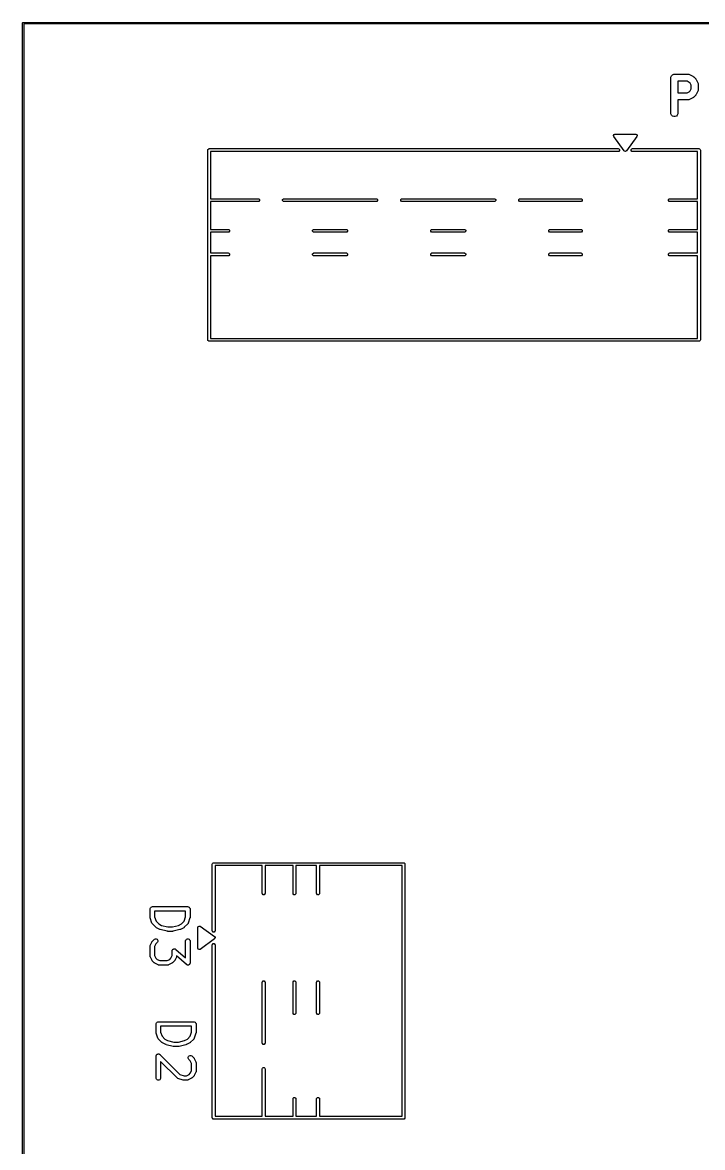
# Model space of a CAD drawing. Extents: x 4.07 to 10.8, y -5 to -0.8.
# Drawn here: x 5.799 to 6.933, y -2.675 to -0.799 of the extents above; entities that cross this region are included whole.
import ezdxf

# ---------------------------------------------------------------- set-up
doc = ezdxf.new("R2010")
doc.units = 0
doc.header["$MEASUREMENT"] = 0
doc.layers.add('BLACK', color=7, linetype='CONTINUOUS')

msp = doc.modelspace()

# ---------------------------------------------------------------- linework, layer by layer
at = {"layer": 'BLACK', "linetype": 'CONTINUOUS'}
for p, q in [((5.799, -0.8), (5.7991, -0.7996)), ((5.799, -5), (5.799, -0.8)), ((5.7991, -0.7996), (5.7996, -0.7991)), ((5.7996, -0.7991), (5.8, -0.799)), ((5.8, -0.799), (10.8, -0.799)), ((5.801, -0.801), (5.801, -4.999)), ((10.799, -0.801), (5.801, -0.801)), ((6.8799, -0.8911), (6.88, -0.89)), ((6.8799, -0.9502), (6.8799, -0.8911)), ((6.88, -0.89), (6.8809, -0.8878)), ((6.8809, -0.8878), (6.8826, -0.8862)), ((6.8826, -0.8862), (6.8847, -0.8853)), ((6.8847, -0.8853), (6.8858, -0.8852)), ((6.8858, -0.8852), (6.9083, -0.8852)), ((6.9069, -0.897), (6.8917, -0.897)), ((6.8917, -0.897), (6.8917, -0.9161)), ((6.9105, -0.8988), (6.9069, -0.897)), ((6.9083, -0.8852), (6.9095, -0.8853)), ((6.9095, -0.8853), (6.9097, -0.8854)), ((6.9097, -0.8854), (6.9099, -0.8854)), ((6.9099, -0.8854), (6.911, -0.8858)), ((6.9119, -0.9002), (6.9105, -0.8988)), ((6.911, -0.8858), (6.9166, -0.8886)), ((6.9137, -0.9037), (6.9119, -0.9002)), ((6.9166, -0.8886), (6.9171, -0.8889)), ((6.9171, -0.8889), (6.9172, -0.889)), ((6.9172, -0.889), (6.9174, -0.8891)), ((6.9174, -0.8891), (6.9176, -0.8893)), ((6.9176, -0.8893), (6.9177, -0.8894)), ((6.9177, -0.8894), (6.9181, -0.8897)), ((6.9181, -0.8897), (6.9209, -0.8926)), ((6.9209, -0.8926), (6.9213, -0.893)), ((6.9213, -0.893), (6.9214, -0.8931)), ((6.9214, -0.8931), (6.9215, -0.8933)), ((6.9215, -0.8933), (6.9217, -0.8934)), ((6.9217, -0.8934), (6.9217, -0.8936)), ((6.9217, -0.8936), (6.922, -0.8941)), ((6.922, -0.8941), (6.9249, -0.8997)), ((6.9249, -0.8997), (6.9253, -0.9008)), ((6.8917, -0.9161), (6.9069, -0.9161)), ((6.9069, -0.9161), (6.9105, -0.9144)), ((6.9105, -0.9144), (6.9119, -0.9129)), ((6.9119, -0.9129), (6.9137, -0.9094)), ((6.9137, -0.9094), (6.9137, -0.9037)), ((6.922, -0.9191), (6.9217, -0.9195)), ((6.9249, -0.9134), (6.922, -0.9191)), ((6.9253, -0.9123), (6.9249, -0.9134)), ((6.9253, -0.9008), (6.9253, -0.901)), ((6.9253, -0.901), (6.9254, -0.9012)), ((6.9254, -0.9119), (6.9253, -0.9121)), ((6.9253, -0.9121), (6.9253, -0.9123)), ((6.9254, -0.9012), (6.9255, -0.9024)), ((6.9255, -0.9108), (6.9254, -0.9119)), ((6.9255, -0.9024), (6.9255, -0.9108)), ((6.9083, -0.9279), (6.8917, -0.9279)), ((6.8917, -0.9279), (6.8917, -0.9502)), ((6.9095, -0.9278), (6.9083, -0.9279)), ((6.9097, -0.9277), (6.9095, -0.9278)), ((6.9099, -0.9277), (6.9097, -0.9277)), ((6.911, -0.9273), (6.9099, -0.9277)), ((6.9166, -0.9245), (6.911, -0.9273)), ((6.9171, -0.9242), (6.9166, -0.9245)), ((6.9172, -0.9241), (6.9171, -0.9242)), ((6.9174, -0.924), (6.9172, -0.9241)), ((6.9176, -0.9239), (6.9174, -0.924)), ((6.9177, -0.9238), (6.9176, -0.9239)), ((6.9181, -0.9234), (6.9177, -0.9238)), ((6.9209, -0.9206), (6.9181, -0.9234)), ((6.9213, -0.9201), (6.9209, -0.9206)), ((6.9214, -0.92), (6.9213, -0.9201)), ((6.9215, -0.9199), (6.9214, -0.92)), ((6.9217, -0.9197), (6.9215, -0.9199)), ((6.9217, -0.9195), (6.9217, -0.9197)), ((6.88, -0.9513), (6.8799, -0.9502)), ((6.8809, -0.9534), (6.88, -0.9513)), ((6.8826, -0.9551), (6.8809, -0.9534)), ((6.8847, -0.956), (6.8826, -0.9551)), ((6.887, -0.956), (6.8847, -0.956)), ((6.8891, -0.9551), (6.887, -0.956)), ((6.8907, -0.9534), (6.8891, -0.9551)), ((6.8916, -0.9513), (6.8907, -0.9534)), ((6.8917, -0.9502), (6.8916, -0.9513)), ((6.7843, -0.9873), (6.7853, -0.9857)), ((6.7848, -0.989), (6.7843, -0.9873)), ((6.8021, -1.0131), (6.7848, -0.989)), ((6.7853, -0.9857), (6.7867, -0.9853)), ((6.7867, -0.9853), (6.8213, -0.9853)), ((6.8232, -0.989), (6.8059, -1.0131)), ((6.8213, -0.9853), (6.823, -0.986)), ((6.823, -0.986), (6.8237, -0.9877)), ((6.8237, -0.9877), (6.8232, -0.989)), ((6.1079, -1.0117), (6.1081, -1.0108)), ((6.1079, -1.3282), (6.1079, -1.0117)), ((6.1081, -1.0108), (6.1094, -1.0095)), ((6.1094, -1.0095), (6.1103, -1.0093)), ((6.1103, -1.0093), (6.7922, -1.0093)), ((6.7922, -1.0093), (6.7931, -1.0095)), ((6.7931, -1.0095), (6.7944, -1.0108)), ((6.7944, -1.0126), (6.7931, -1.0139)), ((6.7944, -1.0108), (6.7944, -1.0126)), ((6.8136, -1.0108), (6.8149, -1.0095)), ((6.8136, -1.0126), (6.8136, -1.0108)), ((6.8149, -1.0139), (6.8136, -1.0126)), ((6.8149, -1.0095), (6.8158, -1.0093)), ((6.8158, -1.0093), (6.9268, -1.0093)), ((6.9268, -1.0093), (6.9277, -1.0095)), ((6.9277, -1.0095), (6.929, -1.0108)), ((6.929, -1.0108), (6.9292, -1.0117)), ((6.9292, -1.0117), (6.9292, -1.3282)), ((6.7922, -1.014), (6.1127, -1.014)), ((6.1127, -1.014), (6.1127, -1.0928)), ((6.7931, -1.0139), (6.7922, -1.014)), ((6.8026, -1.0136), (6.8021, -1.0131)), ((6.8044, -1.014), (6.8026, -1.0136)), ((6.8059, -1.0131), (6.8044, -1.014)), ((6.8158, -1.014), (6.8149, -1.0139)), ((6.9245, -1.014), (6.8158, -1.014)), ((6.9245, -1.0928), (6.9245, -1.014)), ((6.1127, -1.0928), (6.1921, -1.0928)), ((6.1921, -1.0975), (6.1127, -1.0975)), ((6.1127, -1.0975), (6.1127, -1.144)), ((6.1921, -1.0928), (6.193, -1.093)), ((6.193, -1.0973), (6.1921, -1.0975)), ((6.193, -1.093), (6.1943, -1.0942)), ((6.1943, -1.096), (6.193, -1.0973)), ((6.1943, -1.0942), (6.1943, -1.096)), ((6.2326, -1.0942), (6.2339, -1.093)), ((6.2326, -1.096), (6.2326, -1.0942)), ((6.2339, -1.0973), (6.2326, -1.096)), ((6.2339, -1.093), (6.2348, -1.0928)), ((6.2348, -1.0975), (6.2339, -1.0973)), ((6.2348, -1.0928), (6.3889, -1.0928)), ((6.3889, -1.0975), (6.2348, -1.0975)), ((6.3889, -1.0928), (6.3898, -1.093)), ((6.3898, -1.0973), (6.3889, -1.0975)), ((6.3898, -1.093), (6.3911, -1.0942)), ((6.3911, -1.096), (6.3898, -1.0973)), ((6.3911, -1.0942), (6.3911, -1.096)), ((6.4295, -1.0942), (6.4308, -1.093)), ((6.4295, -1.096), (6.4295, -1.0942)), ((6.4308, -1.0973), (6.4295, -1.096)), ((6.4308, -1.093), (6.4317, -1.0928)), ((6.4317, -1.0975), (6.4308, -1.0973)), ((6.4317, -1.0928), (6.5858, -1.0928)), ((6.5858, -1.0975), (6.4317, -1.0975)), ((6.5858, -1.0928), (6.5867, -1.093)), ((6.5867, -1.0973), (6.5858, -1.0975)), ((6.5867, -1.093), (6.588, -1.0942)), ((6.588, -1.096), (6.5867, -1.0973)), ((6.588, -1.0942), (6.588, -1.096)), ((6.6263, -1.0942), (6.6276, -1.093)), ((6.6263, -1.096), (6.6263, -1.0942)), ((6.6276, -1.0973), (6.6263, -1.096)), ((6.6276, -1.093), (6.6285, -1.0928)), ((6.6285, -1.0975), (6.6276, -1.0973)), ((6.6285, -1.0928), (6.73, -1.0928)), ((6.73, -1.0975), (6.6285, -1.0975)), ((6.73, -1.0928), (6.7309, -1.093)), ((6.7309, -1.0973), (6.73, -1.0975)), ((6.7309, -1.093), (6.7322, -1.0942)), ((6.7322, -1.096), (6.7309, -1.0973)), ((6.7322, -1.0942), (6.7322, -1.096)), ((6.8758, -1.0942), (6.8771, -1.093)), ((6.8758, -1.096), (6.8758, -1.0942)), ((6.8771, -1.0973), (6.8758, -1.096)), ((6.8771, -1.093), (6.878, -1.0928)), ((6.878, -1.0975), (6.8771, -1.0973)), ((6.878, -1.0928), (6.9245, -1.0928)), ((6.9245, -1.0975), (6.878, -1.0975)), ((6.9245, -1.144), (6.9245, -1.0975)), ((6.1127, -1.144), (6.1421, -1.144)), ((6.1421, -1.144), (6.143, -1.1441)), ((6.143, -1.1441), (6.1443, -1.1454)), ((6.2826, -1.1454), (6.2839, -1.1441)), ((6.2839, -1.1441), (6.2848, -1.144)), ((6.2848, -1.144), (6.339, -1.144)), ((6.339, -1.144), (6.3399, -1.1441)), ((6.3399, -1.1441), (6.3411, -1.1454)), ((6.4795, -1.1454), (6.4807, -1.1441)), ((6.4807, -1.1441), (6.4816, -1.144)), ((6.4816, -1.144), (6.5358, -1.144)), ((6.5358, -1.144), (6.5367, -1.1441)), ((6.5367, -1.1441), (6.538, -1.1454)), ((6.6763, -1.1454), (6.6776, -1.1441)), ((6.6776, -1.1441), (6.6785, -1.144)), ((6.6785, -1.144), (6.73, -1.144)), ((6.73, -1.144), (6.7309, -1.1441)), ((6.7309, -1.1441), (6.7322, -1.1454)), ((6.8758, -1.1454), (6.8771, -1.1441)), ((6.8771, -1.1441), (6.878, -1.144)), ((6.878, -1.144), (6.9245, -1.144)), ((6.1421, -1.1487), (6.1127, -1.1487)), ((6.1127, -1.1487), (6.1127, -1.1833)), ((6.143, -1.1485), (6.1421, -1.1487)), ((6.1443, -1.1472), (6.143, -1.1485)), ((6.1443, -1.1454), (6.1443, -1.1472)), ((6.2826, -1.1472), (6.2826, -1.1454)), ((6.2839, -1.1485), (6.2826, -1.1472)), ((6.2848, -1.1487), (6.2839, -1.1485)), ((6.339, -1.1487), (6.2848, -1.1487)), ((6.3399, -1.1485), (6.339, -1.1487)), ((6.3411, -1.1472), (6.3399, -1.1485)), ((6.3411, -1.1454), (6.3411, -1.1472)), ((6.4795, -1.1472), (6.4795, -1.1454)), ((6.4807, -1.1485), (6.4795, -1.1472)), ((6.4816, -1.1487), (6.4807, -1.1485)), ((6.5358, -1.1487), (6.4816, -1.1487)), ((6.5367, -1.1485), (6.5358, -1.1487)), ((6.538, -1.1472), (6.5367, -1.1485)), ((6.538, -1.1454), (6.538, -1.1472)), ((6.6763, -1.1472), (6.6763, -1.1454)), ((6.6776, -1.1485), (6.6763, -1.1472)), ((6.6785, -1.1487), (6.6776, -1.1485)), ((6.73, -1.1487), (6.6785, -1.1487)), ((6.7309, -1.1485), (6.73, -1.1487)), ((6.7322, -1.1472), (6.7309, -1.1485)), ((6.7322, -1.1454), (6.7322, -1.1472)), ((6.8758, -1.1472), (6.8758, -1.1454)), ((6.8771, -1.1485), (6.8758, -1.1472)), ((6.878, -1.1487), (6.8771, -1.1485)), ((6.9245, -1.1487), (6.878, -1.1487)), ((6.9245, -1.1833), (6.9245, -1.1487)), ((6.1127, -1.1833), (6.1421, -1.1833)), ((6.1421, -1.188), (6.1127, -1.188)), ((6.1127, -1.188), (6.1127, -1.3258)), ((6.1421, -1.1833), (6.143, -1.1835)), ((6.143, -1.1879), (6.1421, -1.188)), ((6.143, -1.1835), (6.1443, -1.1848)), ((6.1443, -1.1866), (6.143, -1.1879)), ((6.1443, -1.1848), (6.1443, -1.1866)), ((6.2826, -1.1848), (6.2839, -1.1835)), ((6.2826, -1.1866), (6.2826, -1.1848)), ((6.2839, -1.1879), (6.2826, -1.1866)), ((6.2839, -1.1835), (6.2848, -1.1833)), ((6.2848, -1.188), (6.2839, -1.1879)), ((6.2848, -1.1833), (6.339, -1.1833)), ((6.339, -1.188), (6.2848, -1.188)), ((6.339, -1.1833), (6.3399, -1.1835)), ((6.3399, -1.1879), (6.339, -1.188)), ((6.3399, -1.1835), (6.3411, -1.1848)), ((6.3411, -1.1866), (6.3399, -1.1879)), ((6.3411, -1.1848), (6.3411, -1.1866)), ((6.4795, -1.1848), (6.4807, -1.1835)), ((6.4795, -1.1866), (6.4795, -1.1848)), ((6.4807, -1.1879), (6.4795, -1.1866)), ((6.4807, -1.1835), (6.4816, -1.1833)), ((6.4816, -1.188), (6.4807, -1.1879)), ((6.4816, -1.1833), (6.5358, -1.1833)), ((6.5358, -1.188), (6.4816, -1.188)), ((6.5358, -1.1833), (6.5367, -1.1835)), ((6.5367, -1.1879), (6.5358, -1.188)), ((6.5367, -1.1835), (6.538, -1.1848)), ((6.538, -1.1866), (6.5367, -1.1879)), ((6.538, -1.1848), (6.538, -1.1866)), ((6.6763, -1.1848), (6.6776, -1.1835)), ((6.6763, -1.1866), (6.6763, -1.1848)), ((6.6776, -1.1879), (6.6763, -1.1866)), ((6.6776, -1.1835), (6.6785, -1.1833)), ((6.6785, -1.188), (6.6776, -1.1879)), ((6.6785, -1.1833), (6.73, -1.1833)), ((6.73, -1.188), (6.6785, -1.188)), ((6.73, -1.1833), (6.7309, -1.1835)), ((6.7309, -1.1879), (6.73, -1.188)), ((6.7309, -1.1835), (6.7322, -1.1848)), ((6.7322, -1.1866), (6.7309, -1.1879)), ((6.7322, -1.1848), (6.7322, -1.1866)), ((6.8758, -1.1848), (6.8771, -1.1835)), ((6.8758, -1.1866), (6.8758, -1.1848)), ((6.8771, -1.1879), (6.8758, -1.1866)), ((6.8771, -1.1835), (6.878, -1.1833)), ((6.878, -1.188), (6.8771, -1.1879)), ((6.878, -1.1833), (6.9245, -1.1833)), ((6.9245, -1.188), (6.878, -1.188)), ((6.9245, -1.3258), (6.9245, -1.188)), ((6.1081, -1.3291), (6.1079, -1.3282)), ((6.1094, -1.3304), (6.1081, -1.3291)), ((6.1103, -1.3306), (6.1094, -1.3304)), ((6.9268, -1.3306), (6.1103, -1.3306)), ((6.1127, -1.3258), (6.9245, -1.3258)), ((6.9277, -1.3304), (6.9268, -1.3306)), ((6.929, -1.3291), (6.9277, -1.3304)), ((6.9292, -1.3282), (6.929, -1.3291)), ((6.1153, -2.2023), (6.1155, -2.2014)), ((6.1153, -2.3133), (6.1153, -2.2023)), ((6.1155, -2.2014), (6.1168, -2.2001)), ((6.1168, -2.2001), (6.1177, -2.2)), ((6.1177, -2.2), (6.4342, -2.2)), ((6.1988, -2.2047), (6.12, -2.2047)), ((6.12, -2.2047), (6.12, -2.3133)), ((6.1988, -2.2511), (6.1988, -2.2047)), ((6.25, -2.2047), (6.2035, -2.2047)), ((6.2035, -2.2047), (6.2035, -2.2511)), ((6.25, -2.2511), (6.25, -2.2047)), ((6.2893, -2.2047), (6.2547, -2.2047)), ((6.2547, -2.2047), (6.2547, -2.2511)), ((6.2893, -2.2511), (6.2893, -2.2047)), ((6.4318, -2.2047), (6.294, -2.2047)), ((6.294, -2.2047), (6.294, -2.2511)), ((6.4318, -2.6228), (6.4318, -2.2047)), ((6.4342, -2.2), (6.4351, -2.2001)), ((6.4351, -2.2001), (6.4364, -2.2014)), ((6.4364, -2.2014), (6.4366, -2.2023)), ((6.4366, -2.2023), (6.4366, -2.6251)), ((6.199, -2.252), (6.1988, -2.2511)), ((6.2002, -2.2533), (6.199, -2.252)), ((6.202, -2.2533), (6.2002, -2.2533)), ((6.2033, -2.252), (6.202, -2.2533)), ((6.2035, -2.2511), (6.2033, -2.252)), ((6.2501, -2.252), (6.25, -2.2511)), ((6.2514, -2.2533), (6.2501, -2.252)), ((6.2532, -2.2533), (6.2514, -2.2533)), ((6.2545, -2.252), (6.2532, -2.2533)), ((6.2547, -2.2511), (6.2545, -2.252)), ((6.2895, -2.252), (6.2893, -2.2511)), ((6.2908, -2.2533), (6.2895, -2.252)), ((6.2926, -2.2533), (6.2908, -2.2533)), ((6.2939, -2.252), (6.2926, -2.2533)), ((6.294, -2.2511), (6.2939, -2.252)), ((6.0119, -2.2769), (6.012, -2.2762)), ((6.0119, -2.291), (6.0119, -2.2769)), ((6.012, -2.2762), (6.0125, -2.2749)), ((6.0125, -2.2749), (6.0136, -2.2738)), ((6.0136, -2.2738), (6.0149, -2.2733)), ((6.0149, -2.2733), (6.0156, -2.2732)), ((6.0156, -2.2732), (6.0747, -2.2732)), ((6.071, -2.2806), (6.0193, -2.2806)), ((6.0193, -2.2806), (6.0193, -2.2904)), ((6.071, -2.2904), (6.071, -2.2806)), ((6.0747, -2.2732), (6.0754, -2.2733)), ((6.0754, -2.2733), (6.0767, -2.2738)), ((6.0767, -2.2738), (6.0777, -2.2749)), ((6.0777, -2.2749), (6.0783, -2.2762)), ((6.0783, -2.2762), (6.0784, -2.2769)), ((6.0784, -2.2769), (6.0784, -2.291)), ((6.012, -2.2913), (6.0119, -2.291)), ((6.0119, -2.2914), (6.012, -2.2913)), ((6.012, -2.2916), (6.0119, -2.2914)), ((6.012, -2.2917), (6.012, -2.2916)), ((6.012, -2.2918), (6.012, -2.2917)), ((6.0121, -2.2921), (6.012, -2.2918)), ((6.0149, -2.3006), (6.0121, -2.2921)), ((6.0152, -2.3012), (6.0149, -2.3006)), ((6.0153, -2.3013), (6.0152, -2.3012)), ((6.0154, -2.3015), (6.0153, -2.3013)), ((6.0158, -2.302), (6.0154, -2.3015)), ((6.0214, -2.3076), (6.0158, -2.302)), ((6.0193, -2.2904), (6.0216, -2.2974)), ((6.0216, -2.2974), (6.0262, -2.302)), ((6.0262, -2.302), (6.031, -2.3044)), ((6.031, -2.3044), (6.0414, -2.307)), ((6.0414, -2.307), (6.0489, -2.307)), ((6.0489, -2.307), (6.0593, -2.3044)), ((6.0593, -2.3044), (6.064, -2.302)), ((6.064, -2.302), (6.0686, -2.2974)), ((6.0686, -2.2974), (6.071, -2.2904)), ((6.0745, -2.302), (6.0688, -2.3076)), ((6.0749, -2.3015), (6.0745, -2.302)), ((6.075, -2.3013), (6.0749, -2.3015)), ((6.0751, -2.3012), (6.075, -2.3013)), ((6.0754, -2.3006), (6.0751, -2.3012)), ((6.0782, -2.2921), (6.0754, -2.3006)), ((6.0783, -2.2917), (6.0782, -2.2918)), ((6.0782, -2.2918), (6.0782, -2.2921)), ((6.0784, -2.291), (6.0783, -2.2913)), ((6.0783, -2.2913), (6.0783, -2.2914)), ((6.0783, -2.2914), (6.0783, -2.2916)), ((6.0783, -2.2916), (6.0783, -2.2917)), ((6.0913, -2.3078), (6.092, -2.3062)), ((6.092, -2.3062), (6.0937, -2.3055)), ((6.0937, -2.3055), (6.095, -2.3059)), ((6.095, -2.3059), (6.1191, -2.3232)), ((6.0217, -2.3079), (6.0214, -2.3076)), ((6.0218, -2.308), (6.0217, -2.3079)), ((6.0219, -2.308), (6.0218, -2.308)), ((6.022, -2.3081), (6.0219, -2.308)), ((6.0221, -2.3081), (6.022, -2.3081)), ((6.0224, -2.3083), (6.0221, -2.3081)), ((6.028, -2.3112), (6.0224, -2.3083)), ((6.0281, -2.3112), (6.028, -2.3112)), ((6.0284, -2.3113), (6.0281, -2.3112)), ((6.0281, -2.3112), (6.0281, -2.3112)), ((6.0287, -2.3114), (6.0284, -2.3113)), ((6.0288, -2.3114), (6.0287, -2.3114)), ((6.0287, -2.3114), (6.0287, -2.3114)), ((6.04, -2.3142), (6.0288, -2.3114)), ((6.0401, -2.3143), (6.04, -2.3142)), ((6.0402, -2.3143), (6.0401, -2.3143)), ((6.0405, -2.3143), (6.0402, -2.3143)), ((6.0407, -2.3143), (6.0405, -2.3143)), ((6.0408, -2.3143), (6.0407, -2.3143)), ((6.0409, -2.3144), (6.0408, -2.3143)), ((6.0494, -2.3144), (6.0409, -2.3144)), ((6.0495, -2.3143), (6.0494, -2.3144)), ((6.0498, -2.3143), (6.0495, -2.3143)), ((6.0495, -2.3143), (6.0495, -2.3143)), ((6.0501, -2.3143), (6.0498, -2.3143)), ((6.0503, -2.3142), (6.0501, -2.3143)), ((6.0501, -2.3143), (6.0501, -2.3143)), ((6.0615, -2.3114), (6.0503, -2.3142)), ((6.0616, -2.3114), (6.0615, -2.3114)), ((6.0619, -2.3113), (6.0616, -2.3114)), ((6.0616, -2.3114), (6.0616, -2.3114)), ((6.0622, -2.3112), (6.0619, -2.3113)), ((6.0623, -2.3112), (6.0622, -2.3112)), ((6.0622, -2.3112), (6.0622, -2.3112)), ((6.0679, -2.3083), (6.0623, -2.3112)), ((6.0682, -2.3081), (6.0679, -2.3083)), ((6.0683, -2.3081), (6.0682, -2.3081)), ((6.0684, -2.308), (6.0683, -2.3081)), ((6.0685, -2.308), (6.0684, -2.308)), ((6.0686, -2.3079), (6.0685, -2.308)), ((6.0688, -2.3076), (6.0686, -2.3079)), ((6.0913, -2.3425), (6.0913, -2.3078)), ((6.1155, -2.3142), (6.1153, -2.3133)), ((6.1168, -2.3155), (6.1155, -2.3142)), ((6.1186, -2.3155), (6.1168, -2.3155)), ((6.1199, -2.3142), (6.1186, -2.3155)), ((6.1191, -2.3232), (6.12, -2.3248)), ((6.12, -2.3248), (6.1196, -2.3265)), ((6.12, -2.3133), (6.1199, -2.3142)), ((6.0119, -2.3388), (6.012, -2.3381)), ((6.0119, -2.3557), (6.0119, -2.3388)), ((6.012, -2.3379), (6.0121, -2.3378)), ((6.012, -2.3381), (6.012, -2.3379)), ((6.0121, -2.3378), (6.0123, -2.3371)), ((6.0123, -2.3371), (6.0151, -2.3315)), ((6.0151, -2.3315), (6.0153, -2.3312)), ((6.0153, -2.3312), (6.0154, -2.3311)), ((6.0154, -2.331), (6.0155, -2.3309)), ((6.0154, -2.3311), (6.0154, -2.331)), ((6.0155, -2.3309), (6.0156, -2.3308)), ((6.0156, -2.3308), (6.0158, -2.3306)), ((6.0158, -2.3306), (6.0186, -2.3277)), ((6.0186, -2.3277), (6.0192, -2.3273)), ((6.0192, -2.3273), (6.0205, -2.3267)), ((6.0215, -2.3353), (6.0193, -2.3397)), ((6.0193, -2.3397), (6.0193, -2.3548)), ((6.0205, -2.3267), (6.022, -2.3267)), ((6.0238, -2.333), (6.0215, -2.3353)), ((6.022, -2.3267), (6.0233, -2.3273)), ((6.0233, -2.3273), (6.0243, -2.3283)), ((6.0243, -2.3324), (6.0238, -2.333)), ((6.0243, -2.3283), (6.0249, -2.3296)), ((6.0249, -2.3311), (6.0243, -2.3324)), ((6.0249, -2.3296), (6.0249, -2.3311)), ((6.0495, -2.3447), (6.0499, -2.3443)), ((6.0499, -2.3443), (6.05, -2.3442)), ((6.05, -2.3442), (6.0501, -2.3442)), ((6.0501, -2.3442), (6.0507, -2.3439)), ((6.0507, -2.3439), (6.0512, -2.3437)), ((6.0512, -2.3437), (6.0513, -2.3436)), ((6.0513, -2.3436), (6.0514, -2.3436)), ((6.0514, -2.3436), (6.052, -2.3436)), ((6.052, -2.3436), (6.0526, -2.3436)), ((6.0526, -2.3436), (6.0528, -2.3436)), ((6.0528, -2.3436), (6.0529, -2.3436)), ((6.0529, -2.3436), (6.0534, -2.3438)), ((6.0534, -2.3438), (6.054, -2.344)), ((6.054, -2.344), (6.0542, -2.3441)), ((6.0542, -2.3441), (6.0542, -2.3442)), ((6.0542, -2.3442), (6.0543, -2.3442)), ((6.0543, -2.3442), (6.0546, -2.3444)), ((6.0546, -2.3444), (6.071, -2.3588)), ((6.071, -2.3296), (6.0716, -2.3283)), ((6.071, -2.3303), (6.071, -2.3296)), ((6.071, -2.3588), (6.071, -2.3303)), ((6.0716, -2.3283), (6.0726, -2.3273)), ((6.0726, -2.3273), (6.0739, -2.3267)), ((6.0739, -2.3267), (6.0754, -2.3267)), ((6.0754, -2.3267), (6.0767, -2.3273)), ((6.0767, -2.3273), (6.0777, -2.3283)), ((6.0777, -2.3283), (6.0783, -2.3296)), ((6.0783, -2.3296), (6.0784, -2.3303)), ((6.0784, -2.3303), (6.0784, -2.3669)), ((6.0917, -2.3439), (6.0913, -2.3425)), ((6.0933, -2.3448), (6.0917, -2.3439)), ((6.095, -2.3444), (6.0933, -2.3448)), ((6.1191, -2.3271), (6.095, -2.3444)), ((6.1153, -2.337), (6.1155, -2.3361)), ((6.1153, -2.6251), (6.1153, -2.337)), ((6.1155, -2.3361), (6.1168, -2.3348)), ((6.1168, -2.3348), (6.1186, -2.3348)), ((6.1186, -2.3348), (6.1199, -2.3361)), ((6.1196, -2.3265), (6.1191, -2.3271)), ((6.1199, -2.3361), (6.12, -2.337)), ((6.12, -2.337), (6.12, -2.6228)), ((6.012, -2.3564), (6.0119, -2.3557)), ((6.012, -2.3565), (6.012, -2.3564)), ((6.0121, -2.3566), (6.012, -2.3565)), ((6.0123, -2.3573), (6.0121, -2.3566)), ((6.0151, -2.3629), (6.0123, -2.3573)), ((6.0153, -2.3632), (6.0151, -2.3629)), ((6.0154, -2.3633), (6.0153, -2.3632)), ((6.0154, -2.3634), (6.0154, -2.3633)), ((6.0155, -2.3635), (6.0154, -2.3634)), ((6.0193, -2.3548), (6.0215, -2.3591)), ((6.0215, -2.3591), (6.0234, -2.3611)), ((6.0234, -2.3611), (6.0277, -2.3632)), ((6.0277, -2.3632), (6.04, -2.3632)), ((6.04, -2.3632), (6.0444, -2.3611)), ((6.0444, -2.3611), (6.0463, -2.3591)), ((6.0463, -2.3591), (6.0485, -2.3548)), ((6.0485, -2.3465), (6.0488, -2.3459)), ((6.0485, -2.3467), (6.0485, -2.3465)), ((6.0485, -2.3468), (6.0485, -2.3467)), ((6.0485, -2.3467), (6.0485, -2.3467)), ((6.0485, -2.3472), (6.0485, -2.3468)), ((6.0485, -2.3548), (6.0485, -2.3472)), ((6.0488, -2.3459), (6.049, -2.3454)), ((6.049, -2.3454), (6.0491, -2.3453)), ((6.0491, -2.3452), (6.0495, -2.3447)), ((6.0491, -2.3453), (6.0491, -2.3452)), ((6.0524, -2.3633), (6.0523, -2.3634)), ((6.0523, -2.3634), (6.0523, -2.3635)), ((6.0525, -2.3632), (6.0524, -2.3633)), ((6.0527, -2.3629), (6.0525, -2.3632)), ((6.0555, -2.3573), (6.0527, -2.3629)), ((6.0557, -2.3566), (6.0555, -2.3573)), ((6.0558, -2.3564), (6.0557, -2.3565)), ((6.0557, -2.3565), (6.0557, -2.3566)), ((6.0559, -2.3557), (6.0558, -2.3564)), ((6.0722, -2.3697), (6.0559, -2.3554)), ((6.0559, -2.3554), (6.0559, -2.3557)), ((6.0156, -2.3636), (6.0155, -2.3635)), ((6.0158, -2.3639), (6.0156, -2.3636)), ((6.0186, -2.3667), (6.0158, -2.3639)), ((6.0189, -2.3669), (6.0186, -2.3667)), ((6.019, -2.367), (6.0189, -2.3669)), ((6.0191, -2.3671), (6.019, -2.367)), ((6.0192, -2.3672), (6.0191, -2.3671)), ((6.0193, -2.3672), (6.0192, -2.3672)), ((6.0196, -2.3674), (6.0193, -2.3672)), ((6.0252, -2.3702), (6.0196, -2.3674)), ((6.0259, -2.3705), (6.0252, -2.3702)), ((6.026, -2.3705), (6.0259, -2.3705)), ((6.0261, -2.3705), (6.026, -2.3705)), ((6.0269, -2.3706), (6.0261, -2.3705)), ((6.0409, -2.3706), (6.0269, -2.3706)), ((6.0416, -2.3705), (6.0409, -2.3706)), ((6.0418, -2.3705), (6.0416, -2.3705)), ((6.0419, -2.3705), (6.0418, -2.3705)), ((6.0426, -2.3702), (6.0419, -2.3705)), ((6.0482, -2.3674), (6.0426, -2.3702)), ((6.0485, -2.3672), (6.0482, -2.3674)), ((6.0486, -2.3672), (6.0485, -2.3672)), ((6.0487, -2.3671), (6.0486, -2.3672)), ((6.0488, -2.367), (6.0487, -2.3671)), ((6.0489, -2.3669), (6.0488, -2.367)), ((6.0492, -2.3667), (6.0489, -2.3669)), ((6.052, -2.3639), (6.0492, -2.3667)), ((6.0522, -2.3636), (6.052, -2.3639)), ((6.0523, -2.3635), (6.0522, -2.3636)), ((6.0725, -2.3699), (6.0722, -2.3697)), ((6.0726, -2.37), (6.0725, -2.3699)), ((6.0727, -2.37), (6.0726, -2.37)), ((6.0728, -2.3701), (6.0727, -2.37)), ((6.0734, -2.3703), (6.0728, -2.3701)), ((6.0739, -2.3705), (6.0734, -2.3703)), ((6.0741, -2.3705), (6.0739, -2.3705)), ((6.0742, -2.3706), (6.0741, -2.3705)), ((6.0748, -2.3705), (6.0742, -2.3706)), ((6.0754, -2.3705), (6.0748, -2.3705)), ((6.0755, -2.3705), (6.0754, -2.3705)), ((6.0756, -2.3705), (6.0755, -2.3705)), ((6.0762, -2.3702), (6.0756, -2.3705)), ((6.0767, -2.37), (6.0762, -2.3702)), ((6.0768, -2.3699), (6.0767, -2.37)), ((6.0769, -2.3698), (6.0768, -2.3699)), ((6.0773, -2.3694), (6.0769, -2.3698)), ((6.0777, -2.369), (6.0773, -2.3694)), ((6.0778, -2.3688), (6.0777, -2.369)), ((6.0779, -2.3687), (6.0778, -2.3688)), ((6.0781, -2.3682), (6.0779, -2.3687)), ((6.0783, -2.3676), (6.0781, -2.3682)), ((6.0784, -2.3669), (6.0783, -2.3673)), ((6.0783, -2.3673), (6.0783, -2.3674)), ((6.0783, -2.3674), (6.0783, -2.3675)), ((6.0783, -2.3675), (6.0783, -2.3676)), ((6.1988, -2.3992), (6.199, -2.3983)), ((6.1988, -2.5006), (6.1988, -2.3992)), ((6.199, -2.3983), (6.2002, -2.397)), ((6.2002, -2.397), (6.202, -2.397)), ((6.202, -2.397), (6.2033, -2.3983)), ((6.2033, -2.3983), (6.2035, -2.3992)), ((6.2035, -2.3992), (6.2035, -2.5006)), ((6.25, -2.3992), (6.2501, -2.3983)), ((6.25, -2.4507), (6.25, -2.3992)), ((6.2501, -2.3983), (6.2514, -2.397)), ((6.2514, -2.397), (6.2532, -2.397)), ((6.2532, -2.397), (6.2545, -2.3983)), ((6.2545, -2.3983), (6.2547, -2.3992)), ((6.2547, -2.3992), (6.2547, -2.4507)), ((6.2893, -2.3992), (6.2895, -2.3983)), ((6.2893, -2.4507), (6.2893, -2.3992)), ((6.2895, -2.3983), (6.2908, -2.397)), ((6.2908, -2.397), (6.2926, -2.397)), ((6.2926, -2.397), (6.2939, -2.3983)), ((6.2939, -2.3983), (6.294, -2.3992)), ((6.294, -2.3992), (6.294, -2.4507)), ((6.2501, -2.4516), (6.25, -2.4507)), ((6.2514, -2.4528), (6.2501, -2.4516)), ((6.2532, -2.4528), (6.2514, -2.4528)), ((6.2545, -2.4516), (6.2532, -2.4528)), ((6.2547, -2.4507), (6.2545, -2.4516)), ((6.2895, -2.4516), (6.2893, -2.4507)), ((6.2908, -2.4528), (6.2895, -2.4516)), ((6.2926, -2.4528), (6.2908, -2.4528)), ((6.2939, -2.4516), (6.2926, -2.4528)), ((6.294, -2.4507), (6.2939, -2.4516)), ((6.0219, -2.4689), (6.022, -2.4682)), ((6.0219, -2.483), (6.0219, -2.4689)), ((6.022, -2.4682), (6.0225, -2.4669)), ((6.0225, -2.4669), (6.0236, -2.4658)), ((6.0236, -2.4658), (6.0249, -2.4653)), ((6.0249, -2.4653), (6.0256, -2.4652)), ((6.0256, -2.4652), (6.0847, -2.4652)), ((6.081, -2.4726), (6.0293, -2.4726)), ((6.0293, -2.4726), (6.0293, -2.4824)), ((6.081, -2.4824), (6.081, -2.4726)), ((6.0847, -2.4652), (6.0854, -2.4653)), ((6.0854, -2.4653), (6.0867, -2.4658)), ((6.0867, -2.4658), (6.0877, -2.4669)), ((6.0877, -2.4669), (6.0883, -2.4682)), ((6.0883, -2.4682), (6.0884, -2.4689)), ((6.0884, -2.4689), (6.0884, -2.483)), ((6.022, -2.4833), (6.0219, -2.483)), ((6.0219, -2.4834), (6.022, -2.4833)), ((6.022, -2.4836), (6.0219, -2.4834)), ((6.022, -2.4837), (6.022, -2.4836)), ((6.022, -2.4838), (6.022, -2.4837)), ((6.0221, -2.4841), (6.022, -2.4838)), ((6.0249, -2.4926), (6.0221, -2.4841)), ((6.0252, -2.4932), (6.0249, -2.4926)), ((6.0253, -2.4933), (6.0252, -2.4932)), ((6.0254, -2.4935), (6.0253, -2.4933)), ((6.0258, -2.494), (6.0254, -2.4935)), ((6.0314, -2.4996), (6.0258, -2.494)), ((6.0293, -2.4824), (6.0316, -2.4894)), ((6.0316, -2.4894), (6.0362, -2.494)), ((6.0362, -2.494), (6.041, -2.4964)), ((6.0693, -2.4964), (6.074, -2.494)), ((6.074, -2.494), (6.0786, -2.4894)), ((6.0786, -2.4894), (6.081, -2.4824)), ((6.0845, -2.494), (6.0788, -2.4996)), ((6.0849, -2.4935), (6.0845, -2.494)), ((6.085, -2.4933), (6.0849, -2.4935)), ((6.0851, -2.4932), (6.085, -2.4933)), ((6.0854, -2.4926), (6.0851, -2.4932)), ((6.0882, -2.4841), (6.0854, -2.4926)), ((6.0883, -2.4837), (6.0882, -2.4838)), ((6.0882, -2.4838), (6.0882, -2.4841)), ((6.0884, -2.483), (6.0883, -2.4833)), ((6.0883, -2.4833), (6.0883, -2.4834)), ((6.0883, -2.4834), (6.0883, -2.4836)), ((6.0883, -2.4836), (6.0883, -2.4837)), ((6.0317, -2.4999), (6.0314, -2.4996)), ((6.0318, -2.5), (6.0317, -2.4999)), ((6.0319, -2.5), (6.0318, -2.5)), ((6.032, -2.5001), (6.0319, -2.5)), ((6.0321, -2.5001), (6.032, -2.5001)), ((6.0324, -2.5003), (6.0321, -2.5001)), ((6.038, -2.5032), (6.0324, -2.5003)), ((6.0381, -2.5032), (6.038, -2.5032)), ((6.0384, -2.5033), (6.0381, -2.5032)), ((6.0381, -2.5032), (6.0381, -2.5032)), ((6.0387, -2.5034), (6.0384, -2.5033)), ((6.0388, -2.5034), (6.0387, -2.5034)), ((6.0387, -2.5034), (6.0387, -2.5034)), ((6.05, -2.5062), (6.0388, -2.5034)), ((6.041, -2.4964), (6.0514, -2.499)), ((6.0501, -2.5063), (6.05, -2.5062)), ((6.0502, -2.5063), (6.0501, -2.5063)), ((6.0505, -2.5063), (6.0502, -2.5063)), ((6.0507, -2.5063), (6.0505, -2.5063)), ((6.0508, -2.5063), (6.0507, -2.5063)), ((6.0509, -2.5064), (6.0508, -2.5063)), ((6.0594, -2.5064), (6.0509, -2.5064)), ((6.0514, -2.499), (6.0589, -2.499)), ((6.0589, -2.499), (6.0693, -2.4964)), ((6.0595, -2.5063), (6.0594, -2.5064)), ((6.0598, -2.5063), (6.0595, -2.5063)), ((6.0595, -2.5063), (6.0595, -2.5063)), ((6.0601, -2.5063), (6.0598, -2.5063)), ((6.0603, -2.5062), (6.0601, -2.5063)), ((6.0601, -2.5063), (6.0601, -2.5063)), ((6.0715, -2.5034), (6.0603, -2.5062)), ((6.0716, -2.5034), (6.0715, -2.5034)), ((6.0719, -2.5033), (6.0716, -2.5034)), ((6.0716, -2.5034), (6.0716, -2.5034)), ((6.0722, -2.5032), (6.0719, -2.5033)), ((6.0723, -2.5032), (6.0722, -2.5032)), ((6.0722, -2.5032), (6.0722, -2.5032)), ((6.0779, -2.5003), (6.0723, -2.5032)), ((6.0782, -2.5001), (6.0779, -2.5003)), ((6.0783, -2.5001), (6.0782, -2.5001)), ((6.0784, -2.5), (6.0783, -2.5001)), ((6.0785, -2.5), (6.0784, -2.5)), ((6.0786, -2.4999), (6.0785, -2.5)), ((6.0788, -2.4996), (6.0786, -2.4999)), ((6.199, -2.5015), (6.1988, -2.5006)), ((6.2002, -2.5028), (6.199, -2.5015)), ((6.202, -2.5028), (6.2002, -2.5028)), ((6.2033, -2.5015), (6.202, -2.5028)), ((6.2035, -2.5006), (6.2033, -2.5015)), ((6.0219, -2.5223), (6.022, -2.5216)), ((6.0219, -2.5589), (6.0219, -2.5223)), ((6.022, -2.5216), (6.0222, -2.5212)), ((6.0222, -2.5212), (6.0225, -2.5203)), ((6.0225, -2.5203), (6.0236, -2.5193)), ((6.0236, -2.5193), (6.0245, -2.5189)), ((6.0245, -2.5189), (6.0249, -2.5187)), ((6.0249, -2.5187), (6.0263, -2.5187)), ((6.0263, -2.5187), (6.0267, -2.5189)), ((6.0267, -2.5189), (6.0277, -2.5193)), ((6.0277, -2.5193), (6.0282, -2.5197)), ((6.0282, -2.5197), (6.0614, -2.5529)), ((6.0567, -2.5587), (6.0293, -2.5313)), ((6.0293, -2.5313), (6.0293, -2.5589)), ((6.0754, -2.5244), (6.076, -2.5231)), ((6.0754, -2.5259), (6.0754, -2.5244)), ((6.076, -2.5272), (6.0754, -2.5259)), ((6.076, -2.5231), (6.077, -2.5221)), ((6.0764, -2.5278), (6.076, -2.5272)), ((6.0788, -2.5302), (6.0764, -2.5278)), ((6.077, -2.5221), (6.0783, -2.5215)), ((6.0783, -2.5215), (6.0798, -2.5215)), ((6.081, -2.5345), (6.0788, -2.5302)), ((6.0798, -2.5215), (6.0811, -2.5221)), ((6.0811, -2.5221), (6.0817, -2.5226)), ((6.0817, -2.5226), (6.0845, -2.5254)), ((6.0845, -2.5254), (6.0847, -2.5256)), ((6.0847, -2.5256), (6.0848, -2.5257)), ((6.0848, -2.5257), (6.0848, -2.5258)), ((6.0848, -2.5258), (6.0849, -2.5259)), ((6.0849, -2.5259), (6.085, -2.526)), ((6.085, -2.526), (6.0852, -2.5263)), ((6.0852, -2.5263), (6.088, -2.5319)), ((6.088, -2.5319), (6.0882, -2.5326)), ((6.0788, -2.5511), (6.081, -2.5468)), ((6.081, -2.5468), (6.081, -2.5345)), ((6.088, -2.5493), (6.0852, -2.5549)), ((6.0882, -2.5486), (6.088, -2.5493)), ((6.0882, -2.5326), (6.0882, -2.5328)), ((6.0882, -2.5328), (6.0883, -2.5329)), ((6.0883, -2.5484), (6.0882, -2.5485)), ((6.0882, -2.5485), (6.0882, -2.5486)), ((6.0883, -2.5329), (6.0884, -2.5336)), ((6.0884, -2.5477), (6.0883, -2.5484)), ((6.0884, -2.5336), (6.0884, -2.5477)), ((6.1988, -2.5434), (6.199, -2.5425)), ((6.1988, -2.6228), (6.1988, -2.5434)), ((6.199, -2.5425), (6.2002, -2.5412)), ((6.2002, -2.5412), (6.202, -2.5412)), ((6.202, -2.5412), (6.2033, -2.5425)), ((6.2033, -2.5425), (6.2035, -2.5434)), ((6.2035, -2.5434), (6.2035, -2.6228)), ((6.022, -2.5596), (6.0219, -2.5589)), ((6.0225, -2.561), (6.022, -2.5596)), ((6.0236, -2.562), (6.0225, -2.561)), ((6.0249, -2.5625), (6.0236, -2.562)), ((6.0263, -2.5625), (6.0249, -2.5625)), ((6.0277, -2.562), (6.0263, -2.5625)), ((6.0287, -2.561), (6.0277, -2.562)), ((6.0292, -2.5596), (6.0287, -2.561)), ((6.0293, -2.5589), (6.0292, -2.5596)), ((6.0573, -2.5592), (6.0567, -2.5587)), ((6.0574, -2.5592), (6.0573, -2.5592)), ((6.0575, -2.5593), (6.0574, -2.5592)), ((6.0582, -2.5596), (6.0575, -2.5593)), ((6.0666, -2.5624), (6.0582, -2.5596)), ((6.0614, -2.5529), (6.0684, -2.5552)), ((6.067, -2.5625), (6.0666, -2.5624)), ((6.0671, -2.5625), (6.067, -2.5625)), ((6.0672, -2.5625), (6.0671, -2.5625)), ((6.0673, -2.5626), (6.0672, -2.5625)), ((6.0674, -2.5626), (6.0673, -2.5626)), ((6.0678, -2.5626), (6.0674, -2.5626)), ((6.0734, -2.5626), (6.0678, -2.5626)), ((6.0684, -2.5552), (6.0725, -2.5552)), ((6.0725, -2.5552), (6.0769, -2.5531)), ((6.0741, -2.5625), (6.0734, -2.5626)), ((6.0743, -2.5625), (6.0741, -2.5625)), ((6.0744, -2.5625), (6.0743, -2.5625)), ((6.0751, -2.5622), (6.0744, -2.5625)), ((6.0807, -2.5594), (6.0751, -2.5622)), ((6.0769, -2.5531), (6.0788, -2.5511)), ((6.081, -2.5592), (6.0807, -2.5594)), ((6.0811, -2.5592), (6.081, -2.5592)), ((6.0812, -2.5591), (6.0811, -2.5592)), ((6.0813, -2.559), (6.0812, -2.5591)), ((6.0814, -2.5589), (6.0813, -2.559)), ((6.0817, -2.5587), (6.0814, -2.5589)), ((6.0845, -2.5559), (6.0817, -2.5587)), ((6.0847, -2.5556), (6.0845, -2.5559)), ((6.0848, -2.5555), (6.0847, -2.5556)), ((6.0849, -2.5553), (6.0848, -2.5554)), ((6.0848, -2.5554), (6.0848, -2.5555)), ((6.085, -2.5552), (6.0849, -2.5553)), ((6.0852, -2.5549), (6.085, -2.5552)), ((6.25, -2.5933), (6.2501, -2.5924)), ((6.25, -2.6228), (6.25, -2.5933)), ((6.2501, -2.5924), (6.2514, -2.5912)), ((6.2514, -2.5912), (6.2532, -2.5912)), ((6.2532, -2.5912), (6.2545, -2.5924)), ((6.2545, -2.5924), (6.2547, -2.5933)), ((6.2547, -2.5933), (6.2547, -2.6228)), ((6.2893, -2.5933), (6.2895, -2.5924)), ((6.2893, -2.6228), (6.2893, -2.5933)), ((6.2895, -2.5924), (6.2908, -2.5912)), ((6.2908, -2.5912), (6.2926, -2.5912)), ((6.2926, -2.5912), (6.2939, -2.5924)), ((6.2939, -2.5924), (6.294, -2.5933)), ((6.294, -2.5933), (6.294, -2.6228)), ((6.1155, -2.6261), (6.1153, -2.6251)), ((6.1168, -2.6273), (6.1155, -2.6261)), ((6.12, -2.6228), (6.1988, -2.6228)), ((6.2035, -2.6228), (6.25, -2.6228)), ((6.2547, -2.6228), (6.2893, -2.6228)), ((6.294, -2.6228), (6.4318, -2.6228)), ((6.4364, -2.6261), (6.4351, -2.6273)), ((6.4366, -2.6251), (6.4364, -2.6261)), ((6.1177, -2.6275), (6.1168, -2.6273)), ((6.4342, -2.6275), (6.1177, -2.6275)), ((6.4351, -2.6273), (6.4342, -2.6275))]:
    msp.add_line(p, q, dxfattribs=at)

doc.saveas('drawing.dxf')
